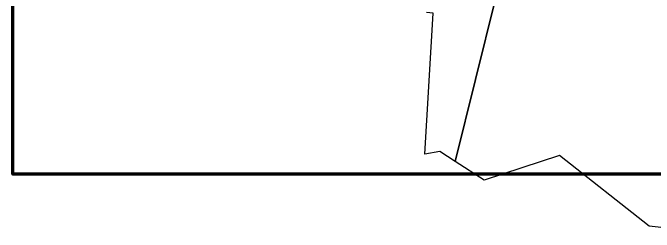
# Model space of a CAD drawing. Header units: metres. Extents: x 7542702 to 7555152, y 5804026 to 5815503.
# Drawn here: x 7549521 to 7549768, y 5805654.1 to 5805738.5 of the extents above; entities that cross this region are included whole.
import ezdxf

# ---------------------------------------------------------------- set-up
doc = ezdxf.new("R2010")
doc.units = ezdxf.units.M
doc.layers.add('Dzialki', color=165, linetype='Continuous')

msp = doc.modelspace()

# ---------------------------------------------------------------- linework, layer by layer
at = {"layer": 'Defpoints', "color": 4, "lineweight": 70}
msp.add_lwpolyline([(7549521.03, 5805959.82), (7549913.54, 5805959.82), (7549913.54, 5805676.42), (7549521.03, 5805676.42)], close=True, dxfattribs=at)
at = {"layer": 'Dzialki'}
for p, q in [((7549719.73, 5805796.07), (7549691.29, 5805681.25)), ((7549691.29, 5805681.25), (7549719.73, 5805796.07)), ((7549679.66, 5805684.13), (7549682.92, 5805738.36)), ((7549682.92, 5805738.36), (7549680.34, 5805738.62)), ((7549685.41, 5805685.08), (7549679.66, 5805684.13)), ((7549691.29, 5805681.25), (7549685.41, 5805685.08)), ((7549731.49, 5805683.58), (7549702.5, 5805674.14)), ((7549766.09, 5805656.43), (7549731.49, 5805683.58)), ((7549702.5, 5805674.14), (7549691.29, 5805681.25)), ((7549786.41, 5805654.11), (7549766.09, 5805656.43))]:
    msp.add_line(p, q, dxfattribs=at)

doc.saveas('drawing.dxf')
